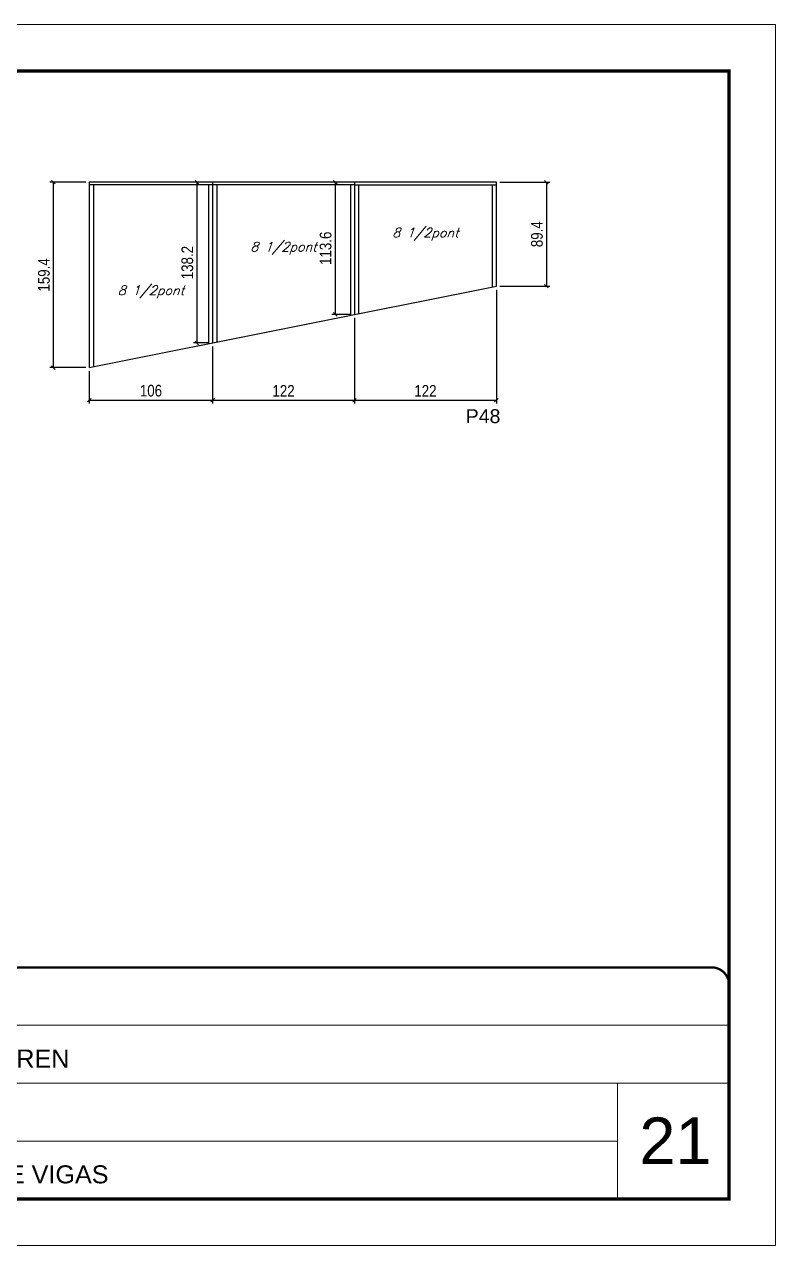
# Model space of a CAD drawing. Extents: x 3309 to 9590, y -2522 to 14608.
# Drawn here: x 4148 to 4794, y 7815 to 8865 of the extents above; entities that cross this region are included whole.
import ezdxf

# ---------------------------------------------------------------- set-up
doc = ezdxf.new("R2010")
doc.units = 0
doc.linetypes.add('CONTINUO', pattern=[0])
doc.linetypes.add('DASHED', pattern=[0.75, 0.5, -0.25])
for name, color, linetype in [('5', 5, 'Continuous'), ('COTA', 241, 'Continuous'), ('Painéis', 200, 'Continuous'), ('SARR_2.2x7', 40, 'Continuous'), ('SARR_3.5x7', 81, 'Continuous'), ('texto', 7, 'Continuous')]:
    doc.layers.add(name, color=color, linetype=linetype)
for name, color, linetype, lineweight in [('CARIMBO', 255, 'Continuous', 9), ('Folhas', 255, 'Continuous', 9), ('SARRAFO DE PRESSAO', 251, 'DASHED', 9)]:
    doc.layers.add(name, color=color, linetype=linetype, lineweight=lineweight)
doc.styles.add('ARIAL', font='arial.ttf')
doc.styles.add('COTA TECNICA', font='techl___.ttf', dxfattribs={"height": 10})
doc.styles.add('Romans', font='romans.shx')
doc.styles.get("Standard").update_dxf_attribs({"font": 'arial.ttf'})
doc.dimstyles.new('PAINEL', dxfattribs={"dimtxt": 10, "dimasz": 3, "dimexe": 3, "dimexo": 3, "dimgap": 3, "dimtad": 1, "dimdec": 1, "dimzin": 12, "dimdsep": 46, "dimtxsty": 'COTA TECNICA', "dimblk1": 'OBLIQUE', "dimblk2": 'OBLIQUE', "dimsah": 1, "dimcen": 0.9, "dimclrd": 4, "dimclre": 4, "dimclrt": 240, "dimadec": 1, "dimazin": 3, "dimtfac": 1, "dimtdec": 1, "dimtmove": 0, "dimatfit": 3, "dimfxl": 1, "dimtolj": 1, "dimtzin": 12, "dimarcsym": 0})

# ---------------------------------------------------------------- blocks, each defined once
blk = doc.blocks.new('9999999999')
at = {"color": 30, "linetype": 'CONTINUO'}
for p, q in [((98564.6, 34379.6), (99584, 34379.6)), ((98564.6, 34329.8), (99488, 34329.8)), ((99584, 34329.8), (99488, 34329.8)), ((99488, 34329.8), (99488, 34230.2)), ((98564.6, 34280), (99488, 34280))]:
    blk.add_line(p, q, dxfattribs=at)
at = {"color": 30, "linetype": 'CONTINUO', "const_width": 2}
blk.add_lwpolyline([(99584, 34230.2), (99584, 34414.4, 0.414214), (99569, 34429.4), (98229, 34429.4, 0.414214), (98214, 34414.4), (98214, 34245.2, 0.414214), (98229, 34230.2), (99584, 34230.2)], format="xyb", dxfattribs=at)
at = {"layer": 'Folhas'}
blk.add_lwpolyline([(98139, 34190.2), (99624, 34190.2), (99624, 35240.2), (98139, 35240.2)], close=True, dxfattribs=at)
at = {"layer": 'Folhas', "color": 30, "const_width": 3}
blk.add_lwpolyline([(98214, 34230.2), (99584, 34230.2), (99584, 35200.2), (98214, 35200.2)], close=True, dxfattribs=at)
at = {"color": 7, "linetype": 'Continuous', "ltscale": 5, "style": 'ARIAL'}
for s, p in [('LEAF LOEFGREN', (98837.7, 34343.3)), ('LATERAIS DE VIGAS', (98837.7, 34243.7))]:
    blk.add_text(s, height=15.483, dxfattribs=at).set_placement(p)
blk = doc.blocks.new('_Oblique')
at = {"color": 0, "linetype": 'ByBlock', "lineweight": -2}
blk.add_line((-0.5, -0.5), (0.5, 0.5), dxfattribs=at)
blk = doc.blocks.new('*D759')
at = {"layer": 'COTA', "color": 4, "lineweight": -2, "transparency": 16777216}
for p, q in [((4310.3, 8588.1), (4310.3, 8538.9)), ((4204.3, 8566.9), (4204.3, 8538.9)), ((4204.3, 8541.9), (4310.3, 8541.9))]:
    blk.add_line(p, q, dxfattribs=at)
at = {"layer": 'Defpoints', "color": 0, "transparency": 16777216}
for p in [(4310.3, 8591.1), (4204.3, 8569.9), (4310.3, 8541.9)]:
    blk.add_point(p, dxfattribs=at)
at = {"layer": 'COTA', "color": 4, "lineweight": -2, "transparency": 16777216, "xscale": 3, "yscale": 3, "zscale": 3, "rotation": 180}
blk.add_blockref('_Oblique', (4204.3, 8541.9), dxfattribs=at)
at = {"layer": 'COTA', "color": 4, "lineweight": -2, "transparency": 16777216, "xscale": 3, "yscale": 3, "zscale": 3}
blk.add_blockref('_Oblique', (4310.3, 8541.9), dxfattribs=at)
at = {"layer": 'COTA', "color": 240, "transparency": 16777216, "insert": (4257.3, 8550), "char_height": 10, "attachment_point": 5, "style": 'COTA TECNICA'}
blk.add_mtext('\\A1;106', dxfattribs=at)
blk = doc.blocks.new('*D760')
at = {"layer": 'COTA', "color": 4, "lineweight": -2, "transparency": 16777216}
for p, q in [((4554.3, 8636.9), (4554.3, 8538.9)), ((4432.3, 8612.7), (4432.3, 8538.9)), ((4432.3, 8541.9), (4554.3, 8541.9))]:
    blk.add_line(p, q, dxfattribs=at)
at = {"layer": 'Defpoints', "color": 0, "transparency": 16777216}
for p in [(4554.3, 8639.9), (4432.3, 8615.7), (4554.3, 8541.9)]:
    blk.add_point(p, dxfattribs=at)
at = {"layer": 'COTA', "color": 4, "lineweight": -2, "transparency": 16777216, "xscale": 3, "yscale": 3, "zscale": 3, "rotation": 180}
blk.add_blockref('_Oblique', (4432.3, 8541.9), dxfattribs=at)
at = {"layer": 'COTA', "color": 4, "lineweight": -2, "transparency": 16777216, "xscale": 3, "yscale": 3, "zscale": 3}
blk.add_blockref('_Oblique', (4554.3, 8541.9), dxfattribs=at)
at = {"layer": 'COTA', "color": 240, "transparency": 16777216, "insert": (4493.3, 8549.9), "char_height": 10, "attachment_point": 5, "style": 'COTA TECNICA'}
blk.add_mtext('\\A1;122', dxfattribs=at)
blk = doc.blocks.new('*D761')
at = {"layer": 'COTA', "color": 4, "lineweight": -2, "transparency": 16777216}
for p, q in [((4201.3, 8729.3), (4170.4, 8729.3)), ((4173.4, 8569.9), (4173.4, 8729.3)), ((4201.3, 8569.9), (4170.4, 8569.9))]:
    blk.add_line(p, q, dxfattribs=at)
at = {"layer": 'Defpoints', "color": 0, "transparency": 16777216}
for p in [(4173.4, 8729.3), (4204.3, 8729.3), (4204.3, 8569.9)]:
    blk.add_point(p, dxfattribs=at)
at = {"layer": 'COTA', "color": 4, "lineweight": -2, "transparency": 16777216, "xscale": 3, "yscale": 3, "zscale": 3}
for p, rotation in [((4173.4, 8729.3), 90), ((4173.4, 8569.9), 270)]:
    blk.add_blockref('_Oblique', p, dxfattribs=dict(at, rotation=rotation))
at = {"layer": 'COTA', "color": 240, "transparency": 16777216, "insert": (4165.3, 8649.6), "char_height": 10, "attachment_point": 5, "rotation": 90, "style": 'COTA TECNICA'}
blk.add_mtext('\\A1;159.4', dxfattribs=at)
blk = doc.blocks.new('*D762')
at = {"layer": 'COTA', "color": 4, "lineweight": -2, "transparency": 16777216}
for p, q in [((4429.3, 8729.3), (4412.8, 8729.3)), ((4415.8, 8729.3), (4415.8, 8615.7)), ((4429.3, 8615.7), (4412.8, 8615.7))]:
    blk.add_line(p, q, dxfattribs=at)
at = {"layer": 'Defpoints', "color": 0, "transparency": 16777216}
for p in [(4432.3, 8729.3), (4415.8, 8615.7), (4432.3, 8615.7)]:
    blk.add_point(p, dxfattribs=at)
at = {"layer": 'COTA', "color": 4, "lineweight": -2, "transparency": 16777216, "xscale": 3, "yscale": 3, "zscale": 3}
for p, rotation in [((4415.8, 8729.3), 90), ((4415.8, 8615.7), 270)]:
    blk.add_blockref('_Oblique', p, dxfattribs=dict(at, rotation=rotation))
at = {"layer": 'COTA', "color": 240, "transparency": 16777216, "insert": (4407.5, 8672.5), "char_height": 10, "attachment_point": 5, "rotation": 90, "style": 'COTA TECNICA'}
blk.add_mtext('\\A1;113.6', dxfattribs=at)
blk = doc.blocks.new('*D763')
at = {"layer": 'COTA', "color": 4, "lineweight": -2, "transparency": 16777216}
for p, q in [((4557.3, 8729.3), (4600.3, 8729.3)), ((4597.3, 8729.3), (4597.3, 8639.9)), ((4557.3, 8639.9), (4600.3, 8639.9))]:
    blk.add_line(p, q, dxfattribs=at)
at = {"layer": 'Defpoints', "color": 0, "transparency": 16777216}
for p in [(4554.3, 8729.3), (4554.3, 8639.9), (4597.3, 8639.9)]:
    blk.add_point(p, dxfattribs=at)
at = {"layer": 'COTA', "color": 4, "lineweight": -2, "transparency": 16777216, "xscale": 3, "yscale": 3, "zscale": 3}
for p, rotation in [((4597.3, 8729.3), 90), ((4597.3, 8639.9), 270)]:
    blk.add_blockref('_Oblique', p, dxfattribs=dict(at, rotation=rotation))
at = {"layer": 'COTA', "color": 240, "transparency": 16777216, "insert": (4589.2, 8684.6), "char_height": 10, "attachment_point": 5, "rotation": 90, "style": 'COTA TECNICA'}
blk.add_mtext('\\A1;89.4', dxfattribs=at)
blk = doc.blocks.new('*D764')
at = {"layer": 'COTA', "color": 4, "lineweight": -2, "transparency": 16777216}
for p, q in [((4432.3, 8612.7), (4432.3, 8538.9)), ((4310.3, 8588.1), (4310.3, 8538.9)), ((4310.3, 8541.9), (4432.3, 8541.9))]:
    blk.add_line(p, q, dxfattribs=at)
at = {"layer": 'Defpoints', "color": 0, "transparency": 16777216}
for p in [(4432.3, 8615.7), (4310.3, 8591.1), (4432.3, 8541.9)]:
    blk.add_point(p, dxfattribs=at)
at = {"layer": 'COTA', "color": 4, "lineweight": -2, "transparency": 16777216, "xscale": 3, "yscale": 3, "zscale": 3, "rotation": 180}
blk.add_blockref('_Oblique', (4310.3, 8541.9), dxfattribs=at)
at = {"layer": 'COTA', "color": 4, "lineweight": -2, "transparency": 16777216, "xscale": 3, "yscale": 3, "zscale": 3}
blk.add_blockref('_Oblique', (4432.3, 8541.9), dxfattribs=at)
at = {"layer": 'COTA', "color": 240, "transparency": 16777216, "insert": (4371.3, 8549.9), "char_height": 10, "attachment_point": 5, "style": 'COTA TECNICA'}
blk.add_mtext('\\A1;122', dxfattribs=at)
blk = doc.blocks.new('*D765')
at = {"layer": 'COTA', "color": 4, "lineweight": -2, "transparency": 16777216}
for p, q in [((4307.3, 8729.3), (4293.8, 8729.3)), ((4296.8, 8729.3), (4296.8, 8591.1)), ((4307.3, 8591.1), (4293.8, 8591.1))]:
    blk.add_line(p, q, dxfattribs=at)
at = {"layer": 'Defpoints', "color": 0, "transparency": 16777216}
for p in [(4310.3, 8729.3), (4296.8, 8591.1), (4310.3, 8591.1)]:
    blk.add_point(p, dxfattribs=at)
at = {"layer": 'COTA', "color": 4, "lineweight": -2, "transparency": 16777216, "xscale": 3, "yscale": 3, "zscale": 3}
for p, rotation in [((4296.8, 8729.3), 90), ((4296.8, 8591.1), 270)]:
    blk.add_blockref('_Oblique', p, dxfattribs=dict(at, rotation=rotation))
at = {"layer": 'COTA', "color": 240, "transparency": 16777216, "insert": (4288.6, 8660.2), "char_height": 10, "attachment_point": 5, "rotation": 90, "style": 'COTA TECNICA'}
blk.add_mtext('\\A1;138.2', dxfattribs=at)

msp = doc.modelspace()

# ---------------------------------------------------------------- linework, layer by layer
at = {"layer": 'Painéis', "linetype": 'ByBlock'}
for p, q in [((4310.3, 8729.33), (4310.3, 8591.09)), ((4432.3, 8729.33), (4432.3, 8615.69))]:
    msp.add_line(p, q, dxfattribs=at)
msp.add_lwpolyline([(4204.3, 8729.33), (4204.3, 8569.89), (4554.3, 8639.89), (4554.3, 8729.33), (4204.3, 8729.33)], dxfattribs=at)
at = {"layer": 'SARR_2.2x7', "linetype": 'Continuous'}
for q in [(4204.3, 8727.13), (4554.3, 8727.13)]:
    msp.add_line((4432.3, 8727.13), q, dxfattribs=at)
at = {"layer": 'SARR_3.5x7'}
for p, q in [((4207.8, 8727.13), (4207.8, 8570.59)), ((4306.8, 8727.13), (4306.8, 8590.39)), ((4313.8, 8727.13), (4313.8, 8591.79)), ((4428.8, 8727.13), (4428.8, 8614.99)), ((4435.8, 8727.13), (4435.8, 8616.39)), ((4550.8, 8727.13), (4550.8, 8639.19))]:
    msp.add_line(p, q, dxfattribs=at)

# ---------------------------------------------------------------- block references
at = {"layer": 'SARRAFO DE PRESSAO', "color": 6, "linetype": 'ByBlock'}
msp.add_blockref('9999999999', (-94829.61, -26375.22), dxfattribs=at)

# ---------------------------------------------------------------- texts
at = {"layer": '5', "linetype": 'Continuous'}
msp.add_text('P48', height=12, rotation=359.99996, dxfattribs=at).set_placement((4527.95, 8522.15))
at = {"layer": 'CARIMBO', "style": 'ARIAL'}
msp.add_text('21', height=40, dxfattribs=at).set_placement((4677.23, 7885.13))
at = {"layer": 'texto', "color": 2, "char_height": 8, "attachment_point": 5, "style": 'Romans'}
for insert in [(4493.3, 8684.61), (4371.3, 8672.51), (4257.3, 8635.08)]:
    msp.add_mtext('{\\Q19;\\C256;8 1/2pont}', dxfattribs=dict(at, insert=insert))

# ---------------------------------------------------------------- dimensions: what is measured, and where the dimension line sits
at = {"layer": 'COTA'}
for base, p1, p2, picture, middle in [((4173.4, 8729.33), (4204.3, 8569.89), (4204.3, 8729.33), '*D761', (4165.26, 8649.61)), ((4296.82, 8591.09), (4310.3, 8729.33), (4310.3, 8591.09), '*D765', (4288.58, 8660.21)), ((4415.77, 8615.69), (4432.3, 8729.33), (4432.3, 8615.69), '*D762', (4407.55, 8672.51)), ((4597.27, 8639.89), (4554.3, 8729.33), (4554.3, 8639.89), '*D763', (4589.17, 8684.61))]:
    dim = msp.add_linear_dim(base=base, p1=p1, p2=p2, angle=90, dimstyle='PAINEL', dxfattribs=at)
    dim.commit()
    dim.dimension.update_dxf_attribs({"geometry": picture, "text_midpoint": middle})
dim = msp.add_linear_dim(base=(4554.3, 8541.86), p1=(4432.3, 8615.69), p2=(4554.3, 8639.89), dimstyle='PAINEL', override={"dimtmove": 1}, dxfattribs=at)
dim.commit()
dim.dimension.update_dxf_attribs({"geometry": '*D760', "text_midpoint": (4493.3, 8549.92)})
for base, p1, p2, picture, middle in [((4432.3, 8541.86), (4310.3, 8591.09), (4432.3, 8615.69), '*D764', (4371.3, 8549.92)), ((4310.3, 8541.86), (4204.3, 8569.89), (4310.3, 8591.09), '*D759', (4257.3, 8549.97))]:
    dim = msp.add_linear_dim(base=base, p1=p1, p2=p2, dimstyle='PAINEL', dxfattribs=at)
    dim.commit()
    dim.dimension.update_dxf_attribs({"geometry": picture, "text_midpoint": middle})

doc.saveas('drawing.dxf')
